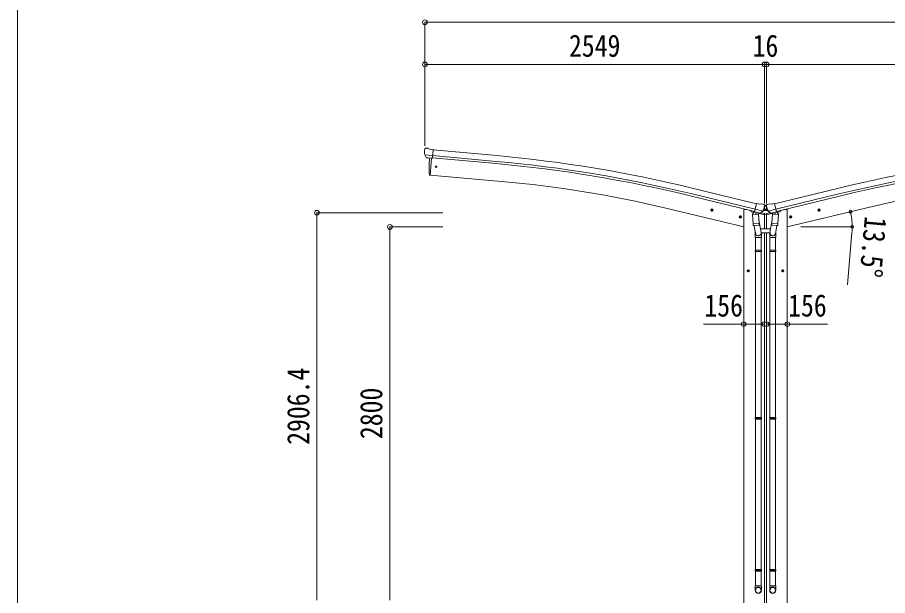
# Model space of a CAD drawing. Units: millimetres at full size. Extents: x -9783 to 33612, y -6828 to 13322.
# Drawn here: x -9783 to -3250, y -4002 to 336 of the extents above; entities that cross this region are included whole.
import ezdxf
from ezdxf.enums import TextEntityAlignment as Align

# ---------------------------------------------------------------- set-up
doc = ezdxf.new("R2010")
doc.units = ezdxf.units.MM
doc.header["$LTSCALE"] = 35
doc.header["$PDMODE"] = 32
doc.header["$PDSIZE"] = 35
for name, color, linetype, lineweight in [('0-1_本体', 4, 'Continuous', 9), ('0-2_部品', 7, 'Continuous', 9), ('0-7_合掌部品', 3, 'Continuous', 9), ('0-A_寸法', 6, 'Continuous', 9), ('F-0_240', 7, 'Continuous', 9)]:
    doc.layers.add(name, color=color, linetype=linetype, lineweight=lineweight)
doc.styles.add('ＭＳ ゴシック', font='')
doc.styles.get('ＭＳ ゴシック').set_extended_font_data('MS Gothic')

msp = doc.modelspace()

# ---------------------------------------------------------------- linework, layer by layer
at = {"layer": '0-1_本体'}
for p, q in [((-6667.18, -717.14), (-6190.05, -760.39)), ((-6665.71, -700.36), (-6188.53, -743.62)), ((-6661.95, -657.36), (-6184.64, -700.64)), ((-6674.4, -719.35), (-6685.57, -846.95)), ((-6147.62, -894.01), (-6685.57, -846.95)), ((-4235.1, -1061.57), (-4717.97, -944.09)), ((-4098.51, -1061.57), (-3615.63, -944.09)), ((-4249.11, -1119.91), (-4732.16, -1002.39)), ((-4245.17, -1103.54), (-4728.18, -986.03)), ((-4088.43, -1103.54), (-3605.43, -986.03)), ((-4084.5, -1119.91), (-3601.45, -1002.39)), ((-4330.58, -1235.16), (-4916.25, -1094.56)), ((-4330.58, -1105.16), (-4310.58, -1105.16)), ((-4330.58, -1105.16), (-4330.58, -4585.16)), ((-4310.58, -1105.16), (-4277.07, -1113.21)), ((-4023.03, -1105.16), (-4056.54, -1113.21)), ((-4003.03, -1105.16), (-4023.03, -1105.16)), ((-4003.03, -1235.16), (-3417.35, -1094.56)), ((-4003.03, -1105.16), (-4003.03, -4585.16)), ((-4175.08, -1144.87), (-4175.08, -1250.28)), ((-4158.53, -1144.87), (-4158.53, -1250.28)), ((-4175.08, -1280.28), (-4175.08, -4585.16)), ((-4158.53, -1280.28), (-4158.53, -4585.16))]:
    msp.add_line(p, q, dxfattribs=at)
at = {"layer": '0-1_本体', "color": 6}
for p, q in [((-4331.31, -1965.35), (-4175.31, -1965.35)), ((-4002.29, -1965.35), (-4158.29, -1965.35))]:
    msp.add_line(p, q, dxfattribs=at)
at = {"layer": '0-1_本体'}
for centre, radius, start, end in [((-7089.34, -10690.56), 10030.81, 76.32536, 84.82535), ((-1244.27, -10690.56), 10030.81, 95.17465, 103.67464), ((-7089.34, -10690.56), 9970.81, 76.32536, 84.82535), ((-7089.34, -10690.56), 9987.65, 76.32536, 84.82535), ((-1244.27, -10690.56), 9987.65, 95.17465, 103.67464), ((-1244.27, -10690.56), 9970.81, 95.17465, 103.67464), ((-6881.24, -9279.33), 8417.35, 76.5, 84.99999), ((-1452.36, -9279.33), 8417.35, 95.00001, 103.5)]:
    msp.add_arc(centre, radius, start, end, dxfattribs=at)
at = {"layer": '0-2_部品'}
for p, q in [((-6725.16, -652.41), (-6725.28, -653.75)), ((-6724.1, -650.37), (-6718.61, -645.77)), ((-6714.96, -644.62), (-6701.3, -645.81)), ((-6688.34, -652.97), (-6700.06, -646.21)), ((-6688.34, -652.97), (-6661.77, -655.3)), ((-6724.64, -695.26), (-6665.72, -700.41)), ((-6713.38, -714.75), (-6724.32, -695.81)), ((-6711, -716.15), (-6703.29, -716.82)), ((-6667.43, -719.96), (-6661.77, -655.3)), ((-6674.4, -719.35), (-6685.57, -846.95)), ((-6677.39, -719.09), (-6667.43, -719.96)), ((-6685.57, -846.95), (-6687.62, -846.7)), ((-4559.31, -1111.35), (-4578.76, -1106.68)), ((-4576.33, -1107.26), (-4571.16, -1101.82)), ((-4574.2, -1114.46), (-4576.33, -1107.26)), ((-4571.37, -1118.74), (-4566.7, -1099.29)), ((-4571.16, -1101.82), (-4563.87, -1103.57)), ((-4563.87, -1103.57), (-4561.73, -1110.76)), ((-4187.69, -1117.46), (-4245.2, -1103.65)), ((-4208.7, -1065.84), (-4234.63, -1059.61)), ((-4208.7, -1065.84), (-4195.44, -1063.14)), ((-4180.96, -1066.33), (-4194.14, -1063.16)), ((-4177.86, -1068.58), (-4174, -1074.87)), ((-4173.64, -1077.15), (-4173.92, -1078.3)), ((-4159.96, -1077.15), (-4159.69, -1078.3)), ((-4155.74, -1068.58), (-4159.6, -1074.87)), ((-4152.65, -1066.33), (-4139.47, -1063.16)), ((-4145.91, -1117.46), (-4088.4, -1103.65)), ((-4124.91, -1065.84), (-4138.17, -1063.14)), ((-4124.91, -1065.84), (-4098.98, -1059.61)), ((-3774.3, -1111.35), (-3754.85, -1106.68)), ((-3769.74, -1103.57), (-3771.87, -1110.76)), ((-3762.44, -1101.82), (-3769.74, -1103.57)), ((-3762.24, -1118.74), (-3766.91, -1099.29)), ((-3757.27, -1107.26), (-3762.44, -1101.82)), ((-3759.41, -1114.46), (-3757.27, -1107.26)), ((-4345.39, -1162.7), (-4364.83, -1158.04)), ((-4362.41, -1158.62), (-4357.24, -1153.17)), ((-4360.28, -1165.81), (-4362.41, -1158.62)), ((-4357.45, -1170.09), (-4352.78, -1150.65)), ((-4357.24, -1153.17), (-4349.94, -1154.93)), ((-4349.94, -1154.93), (-4347.81, -1162.12)), ((-4277.07, -1113.13), (-4277.07, -1116.44)), ((-4254.35, -1125.84), (-4273.23, -1121.3)), ((-4264.77, -1143.01), (-4219.08, -1139.82)), ((-4260.1, -1209.85), (-4264.77, -1143.01)), ((-4250.35, -1121.25), (-4263.67, -1136.56)), ((-4263.67, -1136.56), (-4263.22, -1142.91)), ((-4249.41, -1121.18), (-4250.35, -1121.25)), ((-4246.33, -1123.65), (-4247.85, -1123.28)), ((-4209.62, -1132.46), (-4246.33, -1123.65)), ((-4240.37, -1125.48), (-4239.35, -1140.08)), ((-4212.16, -1134.47), (-4237.98, -1140.91)), ((-4220.86, -1136.64), (-4220.63, -1139.93)), ((-4219.08, -1139.82), (-4214.41, -1206.66)), ((-4172.51, -1145.49), (-4215.22, -1135.23)), ((-4207.25, -1132.94), (-4214.78, -1131.13)), ((-4211.46, -1132.69), (-4211.41, -1133.43)), ((-4208.09, -1132.83), (-4209.62, -1132.46)), ((-4204.55, -1132.37), (-4188.17, -1117.88)), ((-4174.81, -1135.68), (-4200.75, -1129.45)), ((-4172.51, -1145.49), (-4172.51, -1138.59)), ((-4161.09, -1145.49), (-4118.39, -1135.23)), ((-4161.09, -1145.49), (-4161.09, -1138.59)), ((-4158.79, -1135.68), (-4132.86, -1129.45)), ((-4129.06, -1132.37), (-4145.44, -1117.88)), ((-4126.35, -1132.94), (-4118.83, -1131.13)), ((-4125.51, -1132.83), (-4123.98, -1132.46)), ((-4123.98, -1132.46), (-4087.28, -1123.65)), ((-4122.14, -1132.69), (-4122.2, -1133.43)), ((-4121.44, -1134.47), (-4095.63, -1140.91)), ((-4114.52, -1139.82), (-4119.2, -1206.66)), ((-4068.83, -1143.01), (-4114.52, -1139.82)), ((-4112.75, -1136.64), (-4112.98, -1139.93)), ((-4093.23, -1125.48), (-4094.25, -1140.08)), ((-4087.28, -1123.65), (-4085.75, -1123.28)), ((-4084.2, -1121.18), (-4083.25, -1121.25)), ((-4083.25, -1121.25), (-4069.94, -1136.56)), ((-4079.26, -1125.84), (-4060.37, -1121.3)), ((-4073.51, -1209.85), (-4068.83, -1143.01)), ((-4069.94, -1136.56), (-4070.38, -1142.91)), ((-4056.54, -1113.13), (-4056.54, -1116.44)), ((-3988.22, -1162.7), (-3968.77, -1158.04)), ((-3983.66, -1154.93), (-3985.79, -1162.12)), ((-3976.36, -1153.17), (-3983.66, -1154.93)), ((-3976.16, -1170.09), (-3980.83, -1150.65)), ((-3971.2, -1158.62), (-3976.36, -1153.17)), ((-3973.33, -1165.81), (-3971.2, -1158.62)), ((-4260.1, -1209.85), (-4214.41, -1206.66)), ((-4260.08, -1209.85), (-4259.2, -1222.55)), ((-4215.39, -1221.26), (-4257.09, -1224.18)), ((-4251.66, -1223.8), (-4240.93, -1287.38)), ((-4216.14, -1181.89), (-4200.23, -1278.06)), ((-4213.55, -1219.12), (-4214.42, -1206.66)), ((-4213.94, -1220.48), (-4213.94, -1220.48)), ((-4117.46, -1181.89), (-4133.38, -1278.06)), ((-4120.06, -1219.12), (-4119.18, -1206.66)), ((-4119.66, -1220.48), (-4119.66, -1220.48)), ((-4073.51, -1209.85), (-4119.2, -1206.66)), ((-4118.21, -1221.26), (-4076.51, -1224.18)), ((-4081.94, -1223.8), (-4092.67, -1287.38)), ((-4073.52, -1209.85), (-4074.41, -1222.55)), ((-4244.08, -1280.57), (-4244.08, -1315.22)), ((-4198.08, -1315.22), (-4198.08, -1280.87)), ((-4135.53, -1315.22), (-4135.53, -1280.87)), ((-4089.53, -1280.57), (-4089.53, -1315.22)), ((-4244.08, -1315.22), (-4198.08, -1315.22)), ((-4242.08, -1315.22), (-4242.08, -1409.22)), ((-4200.08, -1315.22), (-4200.08, -1409.22)), ((-4089.53, -1315.22), (-4135.53, -1315.22)), ((-4133.53, -1315.22), (-4133.53, -1409.22)), ((-4091.53, -1315.22), (-4091.53, -1409.22)), ((-4244.08, -1411.22), (-4243.08, -1409.22)), ((-4244.08, -1411.22), (-4198.08, -1411.22)), ((-4244.08, -1411.22), (-4244.08, -1419.22)), ((-4244.08, -1419.22), (-4198.08, -1419.22)), ((-4244.08, -1419.22), (-4243.08, -1421.22)), ((-4243.08, -1409.22), (-4199.08, -1409.22)), ((-4243.08, -1421.22), (-4199.08, -1421.22)), ((-4242.08, -1421.22), (-4242.08, -2665.41)), ((-4200.08, -1421.22), (-4200.08, -2665.41)), ((-4198.08, -1411.22), (-4199.08, -1409.22)), ((-4135.53, -1411.22), (-4134.53, -1409.22)), ((-4089.53, -1411.22), (-4135.53, -1411.22)), ((-4089.53, -1419.22), (-4135.53, -1419.22)), ((-4090.53, -1409.22), (-4134.53, -1409.22)), ((-4090.53, -1421.22), (-4134.53, -1421.22)), ((-4133.53, -1421.22), (-4133.53, -2665.41)), ((-4091.53, -1421.22), (-4091.53, -2665.41)), ((-4089.53, -1411.22), (-4090.53, -1409.22)), ((-4089.53, -1419.22), (-4090.53, -1421.22)), ((-4089.53, -1411.22), (-4089.53, -1419.22)), ((-4306.58, -1565.28), (-4286.58, -1565.28)), ((-4303.08, -1561.53), (-4296.58, -1557.78)), ((-4296.58, -1575.28), (-4296.58, -1555.28)), ((-4296.58, -1557.78), (-4290.08, -1561.53)), ((-4290.08, -1561.53), (-4290.08, -1569.04)), ((-4027.03, -1565.28), (-4047.03, -1565.28)), ((-4037.03, -1557.78), (-4043.53, -1561.53)), ((-4043.53, -1561.53), (-4043.53, -1569.04)), ((-4037.03, -1575.28), (-4037.03, -1555.28)), ((-4030.53, -1561.53), (-4037.03, -1557.78)), ((-4290.08, -1569.04), (-4296.58, -1572.79)), ((-4043.53, -1569.04), (-4037.03, -1572.79)), ((-4244.08, -2667.41), (-4243.08, -2665.41)), ((-4244.08, -2667.41), (-4198.08, -2667.41)), ((-4244.08, -2667.41), (-4244.08, -2675.41)), ((-4244.08, -2675.41), (-4198.08, -2675.41)), ((-4244.08, -2675.41), (-4243.08, -2677.41)), ((-4243.08, -2665.41), (-4199.08, -2665.41)), ((-4243.08, -2677.41), (-4199.08, -2677.41)), ((-4242.08, -2677.41), (-4242.08, -3805.6)), ((-4200.08, -2677.41), (-4200.08, -3805.6)), ((-4198.08, -2667.41), (-4199.08, -2665.41)), ((-4135.53, -2667.41), (-4134.53, -2665.41)), ((-4089.53, -2667.41), (-4135.53, -2667.41)), ((-4089.53, -2675.41), (-4135.53, -2675.41)), ((-4090.53, -2665.41), (-4134.53, -2665.41)), ((-4090.53, -2677.41), (-4134.53, -2677.41)), ((-4133.53, -2677.41), (-4133.53, -3805.6)), ((-4091.53, -2677.41), (-4091.53, -3805.6)), ((-4089.53, -2667.41), (-4090.53, -2665.41)), ((-4089.53, -2675.41), (-4090.53, -2677.41)), ((-4089.53, -2667.41), (-4089.53, -2675.41)), ((-4244.08, -3807.6), (-4243.08, -3805.6)), ((-4244.08, -3807.6), (-4198.08, -3807.6)), ((-4244.08, -3807.6), (-4244.08, -3815.6)), ((-4244.08, -3815.6), (-4198.08, -3815.6)), ((-4244.08, -3815.6), (-4243.08, -3817.6)), ((-4243.08, -3805.6), (-4199.08, -3805.6)), ((-4243.08, -3817.6), (-4199.08, -3817.6)), ((-4242.08, -3817.6), (-4242.08, -3927.6)), ((-4200.08, -3817.6), (-4200.08, -3927.6)), ((-4198.08, -3807.6), (-4199.08, -3805.6)), ((-4135.53, -3807.6), (-4134.53, -3805.6)), ((-4089.53, -3807.6), (-4135.53, -3807.6)), ((-4089.53, -3815.6), (-4135.53, -3815.6)), ((-4090.53, -3805.6), (-4134.53, -3805.6)), ((-4090.53, -3817.6), (-4134.53, -3817.6)), ((-4133.53, -3817.6), (-4133.53, -3927.6)), ((-4091.53, -3817.6), (-4091.53, -3927.6)), ((-4089.53, -3807.6), (-4090.53, -3805.6)), ((-4089.53, -3815.6), (-4090.53, -3817.6)), ((-4089.53, -3807.6), (-4089.53, -3815.6)), ((-4244.08, -3961.74), (-4244.08, -3927.6)), ((-4244.08, -3927.6), (-4198.08, -3927.6)), ((-4198.08, -3961.74), (-4198.08, -3927.6)), ((-4135.53, -3961.74), (-4135.53, -3927.6)), ((-4089.53, -3927.6), (-4135.53, -3927.6)), ((-4089.53, -3961.74), (-4089.53, -3927.6))]:
    msp.add_line(p, q, dxfattribs=at)
for points in [[(-6724.71, -694.63), (-6724.42, -695.61), (-6724.32, -695.81)], [(-6677.39, -719.09), (-6677.66, -719.15), (-6703.04, -716.93), (-6703.29, -716.82)], [(-4240.06, -1125.06), (-4249.78, -1122.73), (-4234.63, -1059.61)], [(-4093.55, -1125.06), (-4083.82, -1122.73), (-4098.98, -1059.61)], [(-4561.73, -1110.76), (-4566.9, -1116.21), (-4574.2, -1114.46)], [(-4347.81, -1162.12), (-4352.98, -1167.57), (-4360.28, -1165.81)], [(-4240.06, -1125.06), (-4239.82, -1125.21), (-4215.05, -1131.16), (-4214.78, -1131.13)], [(-4187.42, -1116.88), (-4188.01, -1117.73), (-4188.17, -1117.88)], [(-4146.18, -1116.88), (-4145.59, -1117.73), (-4145.44, -1117.88)], [(-4093.55, -1125.06), (-4093.78, -1125.21), (-4118.55, -1131.16), (-4118.83, -1131.13)], [(-3985.79, -1162.12), (-3980.63, -1167.57), (-3973.33, -1165.81)], [(-3771.87, -1110.76), (-3766.7, -1116.21), (-3759.41, -1114.46)], [(-4198.08, -1411.22), (-4198.08, -1419.22), (-4199.08, -1421.22)], [(-4135.53, -1411.22), (-4135.53, -1419.22), (-4134.53, -1421.22)], [(-4296.58, -1572.79), (-4303.08, -1569.04), (-4303.08, -1561.53)], [(-4037.03, -1572.79), (-4030.53, -1569.04), (-4030.53, -1561.53)], [(-4198.08, -2667.41), (-4198.08, -2675.41), (-4199.08, -2677.41)], [(-4135.53, -2667.41), (-4135.53, -2675.41), (-4134.53, -2677.41)], [(-4198.08, -3807.6), (-4198.08, -3815.6), (-4199.08, -3817.6)], [(-4135.53, -3807.6), (-4135.53, -3815.6), (-4134.53, -3817.6)]]:
    msp.add_lwpolyline(points, dxfattribs=at)
for centre, radius in [((-6639.88, -783.69), 6.5), ((-4569.03, -1109.01), 8.5), ((-4569.03, -1109.01), 7.7), ((-4569.03, -1109.01), 6.5), ((-3764.57, -1109.01), 8.5), ((-3764.57, -1109.01), 7.7), ((-3764.57, -1109.01), 6.5), ((-4355.11, -1160.37), 8.5), ((-4355.11, -1160.37), 7.7), ((-4355.11, -1160.37), 6.5), ((-3978.49, -1160.37), 8.5), ((-3978.49, -1160.37), 7.7), ((-3978.49, -1160.37), 6.5), ((-4296.58, -1565.28), 8.5), ((-4296.58, -1565.28), 7.7), ((-4296.58, -1565.28), 6.5), ((-4037.03, -1565.28), 8.5), ((-4037.03, -1565.28), 7.7), ((-4037.03, -1565.28), 6.5)]:
    msp.add_circle(centre, radius, dxfattribs=at)
for centre, radius, start, end in [((-6715.4, -649.6), 5, 85.00648, 129.99352), ((-6701.56, -648.8), 3, 60, 85), ((-6523.65, -671.39), 202.4, 175, 186.5915), ((-5791.8, -791.14), 900, 175.35014, 183.36081), ((-6687.26, -843.72), 3, 183.36081, 263), ((-4194.84, -1066.08), 3, 76.5, 101.5), ((-4370.72, -1031.05), 202.4, 334.90875, 346.5), ((-4182.12, -1071.19), 5, 31.5, 76.5), ((-3962.88, -1031.05), 202.4, 193.5, 205.09125), ((-4151.48, -1071.19), 5, 103.5, 148.5), ((-4138.77, -1066.08), 3, 78.5, 103.5), ((-4272.07, -1116.44), 5, 180, 256.5), ((-4247.74, -1122.8), 0.5, 221.23754, 256.5), ((-4240.97, -1125.56), 0.604, 7.79405, 79.40158), ((-4238.33, -1139.94), 1.03, 188.03431, 289.96103), ((-4212.41, -1133.5), 1, 284, 4), ((-4210.96, -1132.66), 0.5, 76.5, 184), ((-4207.98, -1132.34), 0.5, 256.5, 291.76246), ((-4175.51, -1138.59), 3, 0, 76.5), ((-4158.09, -1138.59), 3, 103.5, 180), ((-4125.63, -1132.34), 0.5, 248.23754, 283.5), ((-4122.64, -1132.66), 0.5, 356, 103.5), ((-4121.2, -1133.5), 1, 176, 256), ((-4095.27, -1139.94), 1.03, 250.03897, 351.96569), ((-4092.63, -1125.56), 0.604, 100.59842, 172.20595), ((-4085.87, -1122.8), 0.5, 283.5, 318.76246), ((-4061.54, -1116.44), 5, 283.5, 0), ((-4257.23, -1222.18), 2, 190.53157, 274), ((-4215.53, -1219.26), 2, 274, 322.59038), ((-4215.49, -1219.29), 1.95, 322.52234, 4.95983), ((-4118.11, -1219.29), 1.95, 175.04017, 217.47766), ((-4118.07, -1219.26), 2, 217.40962, 266), ((-4076.38, -1222.18), 2, 266, 349.46843), ((-4228.08, -1280.87), 30, 0, 2.54858), ((-4105.53, -1280.87), 30, 177.45142, 180)]:
    msp.add_arc(centre, radius, start, end, dxfattribs=at)
for centre, major_axis, ratio, start_param, end_param in [((-6722.16, -652.67), (-2.71, -1.31), 0.997474, 4.9606201, 5.7465286), ((-6729.49, -648.37), (15.35, 3.44), 0.101033, 0.3078116, 0.3080427), ((-6710.78, -713.24), (-1.62, -2.54), 0.997631, 5.8041905, 6.6006116), ((-6710.66, -713.04), (3.5, 2.17), 0.650902, 4.0958226, 4.1686332), ((-6710.73, -713.15), (-1.62, -2.54), 0.997631, 0.3902369, 0.4789948), ((-4176.56, -1076.44), (1.57, -2.57), 0.99628, 0.7835347, 1.5707963), ((-4157.04, -1076.44), (-1.57, -2.57), 0.99628, 4.712389, 5.4996506), ((-4206.56, -1130.01), (0.73, -2.92), 0.997631, 5.8041905, 5.8929484), ((-4206.59, -1129.89), (-2.63, 3.16), 0.650902, 2.1145521, 2.1873627), ((-4206.53, -1130.11), (0.73, -2.92), 0.997631, 5.965759, 6.7621801), ((-4127.07, -1130.11), (-0.73, -2.92), 0.997631, 5.8041905, 6.6006116), ((-4127.01, -1129.89), (2.63, 3.16), 0.650902, 4.0958226, 4.1686332), ((-4127.05, -1130.01), (-0.73, -2.92), 0.997631, 0.3902369, 0.4789948), ((-4221.08, -1280.57), (-23, 0), 0.996195, 6.0000678, 10.0103449), ((-4221.08, -1280.57), (-21, 0), 0.996195, 0.3319459, 3.3482706), ((-4112.53, -1280.57), (23, 0), 0.996195, 2.5560258, 6.5663028), ((-4112.53, -1280.57), (21, 0), 0.996195, 2.9349147, 5.9512394), ((-4221.08, -3960), (23, 0), 0.996195, 6.2831853, 9.424778), ((-4221.08, -3961.74), (23, 0), 0.996195, 6.2831853, 9.424778), ((-4221.08, -3961.74), (0, -23.43), 0.981806, 4.712389, 7.8539816), ((-4112.53, -3960), (-23, 0), 0.996195, 3.1415927, 6.2831853), ((-4112.53, -3961.74), (-23, 0), 0.996195, 3.1415927, 6.2831853), ((-4112.53, -3961.74), (0, -23.43), 0.981806, 4.712389, 7.8539816)]:
    msp.add_ellipse(centre, major_axis=major_axis, ratio=ratio, start_param=start_param, end_param=end_param, dxfattribs=at)
for centre, major_axis in [((-4221.08, -3961.74), (-21, 0)), ((-4112.53, -3961.74), (21, 0))]:
    msp.add_ellipse(centre, major_axis=major_axis, ratio=0.996195, dxfattribs=at)
at = {"layer": '0-7_合掌部品'}
for p, q in [((-4186.86, -1115.16), (-4181.3, -1110.24)), ((-4180.3, -1109.86), (-4173.84, -1109.86)), ((-4175.3, -1083.86), (-4175.1, -1082.11)), ((-4175.3, -1083.86), (-4175.3, -1107.36)), ((-4173.55, -1110.36), (-4175.3, -1107.36)), ((-4174.27, -1074.81), (-4174.05, -1072.86)), ((-4159.55, -1072.86), (-4174.05, -1072.86)), ((-4173.55, -1110.36), (-4160.05, -1110.36)), ((-4165.54, -1077.58), (-4164.7, -1077.58)), ((-4165.54, -1106.28), (-4164.7, -1106.28)), ((-4160.05, -1110.36), (-4158.3, -1107.36)), ((-4159.76, -1109.86), (-4153.3, -1109.86)), ((-4159.33, -1074.81), (-4159.55, -1072.86)), ((-4158.3, -1083.86), (-4158.5, -1082.11)), ((-4158.3, -1083.86), (-4158.3, -1107.36)), ((-4146.74, -1115.16), (-4152.31, -1110.24)), ((-4201.35, -1129.99), (-4180.3, -1111.36)), ((-4153.3, -1111.36), (-4180.3, -1111.36)), ((-4132.25, -1129.99), (-4153.3, -1111.36)), ((-4128.55, -1250.28), (-4205.06, -1250.28)), ((-4198.31, -1280.28), (-4135.29, -1280.28))]:
    msp.add_line(p, q, dxfattribs=at)
for points in [[(-4168.06, -1076.74), (-4168.9, -1076.74), (-4168.9, -1077.58), (-4168.06, -1077.58)], [(-4168.06, -1105.44), (-4168.9, -1105.44), (-4168.9, -1106.28), (-4168.06, -1106.28)], [(-4166.38, -1075.9), (-4166.38, -1075.06), (-4167.22, -1075.06), (-4167.22, -1075.9)], [(-4167.22, -1078.42), (-4167.22, -1079.26), (-4166.38, -1079.26), (-4166.38, -1078.42)], [(-4166.38, -1104.6), (-4166.38, -1103.76), (-4167.22, -1103.76), (-4167.22, -1104.6)], [(-4167.22, -1107.12), (-4167.22, -1107.96), (-4166.38, -1107.96), (-4166.38, -1107.12)], [(-4164.7, -1077.58), (-4164.7, -1076.74), (-4165.54, -1076.74)], [(-4164.7, -1106.28), (-4164.7, -1105.44), (-4165.54, -1105.44)]]:
    msp.add_lwpolyline(points, dxfattribs=at)
for centre in [(-4166.8, -1077.16), (-4166.8, -1105.86)]:
    msp.add_circle(centre, 3.5, dxfattribs=at)
for centre, radius, start, end in [((-4180.3, -1111.36), 1.5, 90, 131.5), ((-4168.06, -1075.9), 0.84, 270, 0), ((-4168.06, -1078.42), 0.84, 0, 90), ((-4168.06, -1104.6), 0.84, 270, 0), ((-4168.06, -1107.12), 0.84, 0, 90), ((-4165.54, -1075.9), 0.84, 180, 270), ((-4165.54, -1078.42), 0.84, 90, 180), ((-4165.54, -1104.6), 0.84, 180, 270), ((-4165.54, -1107.12), 0.84, 90, 180), ((-4153.3, -1111.36), 1.5, 48.5, 90), ((-4202.35, -1128.86), 1.5, 263.94026, 311.5), ((-4131.26, -1128.86), 1.5, 228.5, 276.05974)]:
    msp.add_arc(centre, radius, start, end, dxfattribs=at)
at = {"layer": '0-A_寸法'}
for p, q in [((-6724.21, 300.46), (-6724.21, -16.16)), ((-6724.21, 300.46), (-1610.21, 300.46)), ((-6724.21, -16.16), (-6724.21, -628.39)), ((-6724.21, -16.16), (-4175.21, -16.16)), ((-4175.21, -16.16), (-4175.21, -245.17)), ((-4175.21, -16.16), (-4159.21, -16.16)), ((-4175.21, -16.16), (-4175.21, -1059.48)), ((-4159.21, -16.16), (-4159.21, -245.17)), ((-4159.21, -16.16), (-4159.21, -245.17)), ((-4159.21, -16.16), (-1610.21, -16.16)), ((-4159.21, -16.16), (-4159.21, -1059.48)), ((-7534.78, -1128.76), (-6589.7, -1128.76)), ((-7534.78, -4035.16), (-7534.78, -1128.76)), ((-6986.81, -1235.16), (-6589.7, -1235.16)), ((-6986.81, -4035.16), (-6986.81, -1235.16)), ((-3901.57, -1235.16), (-3514.72, -1235.16)), ((-3517.57, -1277.62), (-3551.94, -1670.12)), ((-4331.31, -1965.35), (-4631.31, -1965.35)), ((-4002.29, -1965.35), (-3702.29, -1965.35))]:
    msp.add_line(p, q, dxfattribs=at)
for centre in [(-3529.17, -1121.51), (-3515.72, -1235.16)]:
    msp.add_circle(centre, 10.62, dxfattribs=at)
for start, end in [(0, 13.5), (354.99678, 0)]:
    msp.add_arc((-4002.57, -1235.16), 486.86, start, end, dxfattribs=at)
for p in [(-6724.21, 300.46), (-6724.21, -16.16), (-4175.21, -16.16), (-4159.21, -16.16), (-7534.78, -1128.76), (-6986.81, -1235.16), (-4331.31, -1965.35), (-4175.31, -1965.35), (-4158.29, -1965.35), (-4002.29, -1965.35)]:
    msp.add_point(p, dxfattribs=at)
at = {"layer": 'F-0_240', "color": 5}
msp.add_line((-9783.03, 6751.9), (-9783.03, -6828.1), dxfattribs=at)

# ---------------------------------------------------------------- texts
at = {"layer": '0-A_寸法', "color": 7, "style": 'ＭＳ ゴシック', "width": 0.85}
for s, p in [('2549', (-5642.21, -9.16)), ('16', (-4263.46, -9.16)), ('156', (-4625.68, -1958.35)), ('156', (-3996.67, -1958.35))]:
    msp.add_text(s, height=166.8, dxfattribs=at).set_placement(p, align=Align.BOTTOM_LEFT)
for s, rotation, p in [('13.5°', 264.997, (-3470.42, -1147.49)), ('2906.4', 90, (-7541.78, -2870.71)), ('2800', 90, (-6993.81, -2827.66))]:
    msp.add_text(s, height=166.8, rotation=rotation, dxfattribs=at).set_placement(p, align=Align.BOTTOM_LEFT)

doc.saveas('drawing.dxf')
